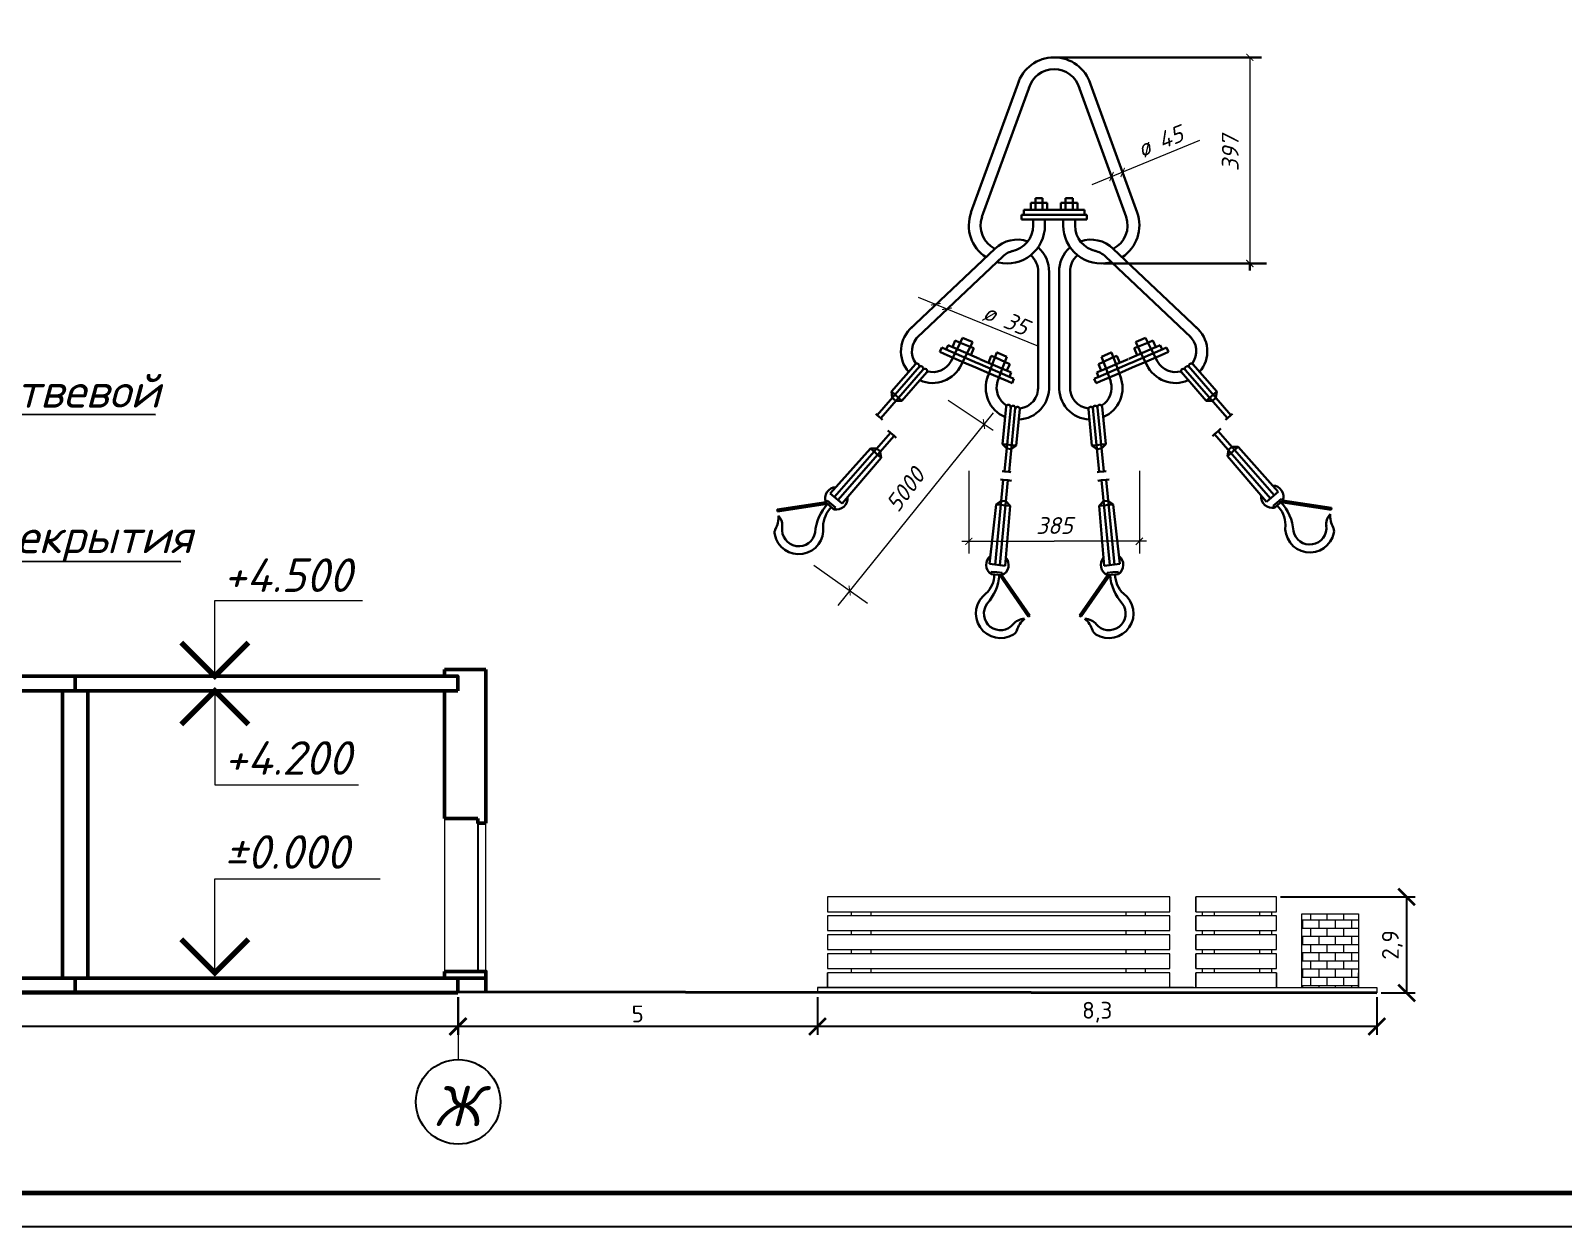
# Model space of a CAD drawing. Header units: millimetres. Extents: x 302528 to 620428, y -80391 to 59551.
# Drawn here: x 394583 to 417417, y 151 to 17963 of the extents above; entities that cross this region are included whole.
import ezdxf
from ezdxf.enums import TextEntityAlignment as Align

# ---------------------------------------------------------------- set-up
doc = ezdxf.new("R2010")
doc.units = ezdxf.units.MM
doc.header["$MEASUREMENT"] = 0
doc.linetypes.add('CENTER2', pattern=[28.575, 19.05, -3.175, 3.175, -3.175])
for name, color, linetype, lineweight in [('0.3', 5, 'Continuous', 30), ('0.5', 7, 'Continuous', 50), ('Плита', 30, 'Continuous', 50), ('Стена', 150, 'Continuous', 50), ('Экспликация', 7, 'Continuous', 15)]:
    doc.layers.add(name, color=color, linetype=linetype, lineweight=lineweight)
for name, color, linetype in [('1оси-мое', 1, 'CENTER2'), ('РАМКА', 7, 'Continuous'), ('Рамка и штамп', 194, 'Continuous')]:
    doc.layers.add(name, color=color, linetype=linetype)
doc.styles.get("Standard").update_dxf_attribs({"font": 'isocpeui.ttf', "height": 300})
doc.styles.add('Италик', font='isocpeui.ttf')
doc.dimstyles.new('1-100', dxfattribs={"dimscale": 100, "dimtxt": 3, "dimasz": 2.5, "dimexe": 1.25, "dimexo": 0.625, "dimtad": 1, "dimdec": 0, "dimrnd": 5, "dimtxsty": 'Standard', "dimblk": 'ARCHTICK', "dimcen": 2.5, "dimadec": 0, "dimazin": 0, "dimtfac": 1, "dimtdec": 0, "dimtmove": 1, "dimatfit": 2, "dimfxl": 1, "dimarcsym": 0})

# ---------------------------------------------------------------- blocks, each defined once
blk = doc.blocks.new('_ArchTick')
at = {"color": 0, "const_width": 0.15}
blk.add_lwpolyline([(-0.5, -0.5), (0.5, 0.5)], dxfattribs=at)
blk = doc.blocks.new('*D349')
at = {"color": 0, "linetype": 'ByBlock', "lineweight": -2, "transparency": 16777216}
for p, q in [((459371, 8131), (459371, 7077)), ((463586, 8131), (463586, 7077)), ((459371, 7202), (463586, 7202))]:
    blk.add_line(p, q, dxfattribs=at)
at = {"layer": 'Defpoints', "color": 0, "linetype": 'ByBlock', "lineweight": 9, "transparency": 16777216}
for p in [(459371, 8193), (463586, 8193), (463586, 7202)]:
    blk.add_point(p, dxfattribs=at)
at = {"color": 0, "linetype": 'ByBlock', "lineweight": -2, "transparency": 16777216, "xscale": 250, "yscale": 250, "zscale": 250, "rotation": 180}
blk.add_blockref('_ArchTick', (459371, 7202), dxfattribs=at)
at = {"color": 0, "linetype": 'ByBlock', "lineweight": -2, "transparency": 16777216, "xscale": 250, "yscale": 250, "zscale": 250}
blk.add_blockref('_ArchTick', (463586, 7202), dxfattribs=at)
at = {"color": 0, "linetype": 'ByBlock', "lineweight": 9, "transparency": 16777216, "insert": (461478, 7390), "char_height": 300, "width": 317899.44, "attachment_point": 5, "style": 'Италик'}
blk.add_mtext('{\\H0.83333x;не менее 2000}', dxfattribs=at)
blk = doc.blocks.new('*D379')
at = {"color": 0, "lineweight": -2, "transparency": 16777216}
for p, q in [((413204, 5059), (415207, 5059)), ((415082, 5059), (415082, 3628)), ((414701, 3628), (415207, 3628))]:
    blk.add_line(p, q, dxfattribs=at)
at = {"layer": 'Defpoints', "color": 0, "lineweight": 9, "transparency": 16777216}
for p in [(413141, 5059), (414638, 3628), (415082, 3628)]:
    blk.add_point(p, dxfattribs=at)
at = {"color": 0, "lineweight": -2, "transparency": 16777216, "xscale": 250, "yscale": 250, "zscale": 250}
for p, rotation in [((415082, 5059), 90), ((415082, 3628), 270)]:
    blk.add_blockref('_ArchTick', p, dxfattribs=dict(at, rotation=rotation))
at = {"color": 0, "lineweight": 9, "transparency": 16777216, "insert": (414869, 4344), "char_height": 300, "attachment_point": 5, "rotation": 90, "style": 'Италик'}
blk.add_mtext('{\\fISOCPEUR|b0|i0|c204|p34;\\H0.83333x;2,9}', dxfattribs=at)
blk = doc.blocks.new('*D380')
at = {"color": 0, "lineweight": -2, "transparency": 16777216}
for p, q in [((406306, 3566), (406306, 3003)), ((414638, 3566), (414638, 3003)), ((414638, 3128), (406306, 3128))]:
    blk.add_line(p, q, dxfattribs=at)
at = {"layer": 'Defpoints', "color": 0, "lineweight": 9, "transparency": 16777216}
for p in [(406306, 3628), (414638, 3628), (406306, 3128)]:
    blk.add_point(p, dxfattribs=at)
at = {"color": 0, "lineweight": -2, "transparency": 16777216, "xscale": 250, "yscale": 250, "zscale": 250, "rotation": 180}
blk.add_blockref('_ArchTick', (406306, 3128), dxfattribs=at)
at = {"color": 0, "lineweight": -2, "transparency": 16777216, "xscale": 250, "yscale": 250, "zscale": 250}
blk.add_blockref('_ArchTick', (414638, 3128), dxfattribs=at)
at = {"color": 0, "lineweight": 9, "transparency": 16777216, "insert": (410472, 3341), "char_height": 300, "attachment_point": 5, "style": 'Италик'}
blk.add_mtext('{\\fISOCPEUR|b0|i0|c204|p34;\\H0.83333x;8,3}', dxfattribs=at)
blk = doc.blocks.new('*D381')
at = {"color": 0, "lineweight": -2, "transparency": 16777216}
for p, q in [((400946, 3566), (400946, 3003)), ((406306, 3566), (406306, 3003)), ((406306, 3128), (400946, 3128))]:
    blk.add_line(p, q, dxfattribs=at)
at = {"layer": 'Defpoints', "color": 0, "lineweight": 9, "transparency": 16777216}
for p in [(400946, 3628), (406306, 3628), (400946, 3128)]:
    blk.add_point(p, dxfattribs=at)
at = {"color": 0, "lineweight": -2, "transparency": 16777216, "xscale": 250, "yscale": 250, "zscale": 250, "rotation": 180}
blk.add_blockref('_ArchTick', (400946, 3128), dxfattribs=at)
at = {"color": 0, "lineweight": -2, "transparency": 16777216, "xscale": 250, "yscale": 250, "zscale": 250}
blk.add_blockref('_ArchTick', (406306, 3128), dxfattribs=at)
at = {"color": 0, "lineweight": 9, "transparency": 16777216, "insert": (403626, 3316), "char_height": 300, "attachment_point": 5, "style": 'Италик'}
blk.add_mtext('{\\fISOCPEUR|b0|i0|c204|p34;\\H0.83333x;5}', dxfattribs=at)
blk = doc.blocks.new('*D382')
at = {"color": 0, "lineweight": -2, "transparency": 16777216}
for p, q in [((386253, 3441), (386253, 3003)), ((400953, 3566), (400953, 3003)), ((400953, 3128), (386253, 3128))]:
    blk.add_line(p, q, dxfattribs=at)
at = {"layer": 'Defpoints', "color": 0, "lineweight": 9, "transparency": 16777216}
for p in [(386253, 3503), (400953, 3628), (386253, 3128)]:
    blk.add_point(p, dxfattribs=at)
at = {"color": 0, "lineweight": -2, "transparency": 16777216, "xscale": 250, "yscale": 250, "zscale": 250, "rotation": 180}
blk.add_blockref('_ArchTick', (386253, 3128), dxfattribs=at)
at = {"color": 0, "lineweight": -2, "transparency": 16777216, "xscale": 250, "yscale": 250, "zscale": 250}
blk.add_blockref('_ArchTick', (400953, 3128), dxfattribs=at)
at = {"color": 0, "lineweight": 9, "transparency": 16777216, "insert": (393603, 3341), "char_height": 300, "attachment_point": 5, "style": 'Италик'}
blk.add_mtext('{\\fISOCPEUR|b0|i0|c204|p34;\\H0.83333x;15,6}', dxfattribs=at)

msp = doc.modelspace()

# ---------------------------------------------------------------- hatches: boundary and pattern name
at = {"lineweight": 15, "ltscale": 100}
h = msp.add_hatch(dxfattribs=at)
h.set_pattern_fill('AR-B816', scale=0.6)
h.set_pattern_definition([(0, (-92311.27, 1291947.65), (0, 121.92), []), (90, (-92311.27, 1291947.65), (-121.92, 121.92), [121.92, -121.92])])
h.paths.add_polyline_path([(413523.243, 4807.645), (414363.243, 4807.645), (414363.243, 3707.645), (413523.243, 3707.645)])

# ---------------------------------------------------------------- linework, layer by layer
for p, q in [((396444.908, 12240.607), (391425.504, 12255.078)), ((396818.077, 10052.253), (390401.182, 10053.699))]:
    msp.add_line(p, q)
for p, q in [((411941.483, 4838.697), (411941.483, 5058.697)), ((413523.243, 3707.645), (413523.243, 4807.645)), ((413523.243, 3707.645), (413523.243, 4807.645)), ((413523.243, 4807.645), (413783.243, 4807.645)), ((413523.243, 4807.645), (414363.243, 4807.645)), ((414363.243, 4807.645), (414363.243, 3707.645)), ((411941.483, 4555.934), (411941.483, 4775.934)), ((411941.483, 4273.171), (411941.483, 4493.171)), ((411941.483, 3990.408), (411941.483, 4210.408)), ((406455.611, 3707.645), (406455.611, 3927.645)), ((411555.611, 3927.645), (406455.611, 3927.645)), ((411555.611, 3707.645), (411555.611, 3927.645)), ((411555.611, 3707.645), (411555.611, 3927.645)), ((411941.483, 3707.645), (411941.483, 3927.645)), ((413141.483, 3927.645), (413141.483, 3707.645)), ((414363.243, 3707.645), (414363.243, 3927.645)), ((411905.611, 3707.645), (406305.611, 3707.645)), ((406305.611, 3707.645), (406305.611, 3628.446)), ((406305.611, 3707.645), (406605.611, 3707.645)), ((406305.611, 3707.645), (406605.611, 3707.645)), ((406605.611, 3707.645), (411705.611, 3707.645)), ((408105.611, 3707.645), (408805.611, 3707.645)), ((409964.857, 3707.645), (410264.857, 3707.645)), ((411705.611, 3707.645), (412405.611, 3707.645)), ((412405.611, 3707.645), (413605.611, 3707.645)), ((413605.611, 3707.645), (414638.256, 3707.645)), ((414363.243, 3707.645), (414363.243, 3773.645)), ((414638.256, 3707.645), (414638.256, 3628.446))]:
    msp.add_line(p, q, dxfattribs=at)
at = {"lineweight": 40, "ltscale": 100}
msp.add_line((414638.256, 3628.446), (371368.795, 3670.564), dxfattribs=at)
at = {"color": 0, "lineweight": 9}
msp.add_line((400952.653, 3135.034), (400952.653, 2635.034), dxfattribs=at)
at = {"linetype": 'ByBlock', "lineweight": 9}
for points in [[(397327.182, 8348.446), (397327.182, 9475.606), (399527.608, 9475.606)], [(397327.182, 8128.446), (397327.182, 6728.446), (399468.117, 6728.446)], [(397327.182, 3928.446), (397327.182, 5328.446), (399791.404, 5328.446)]]:
    msp.add_lwpolyline(points, dxfattribs=at)
at = {"linetype": 'ByBlock', "lineweight": 9, "const_width": 80}
for points in [[(397827.182, 8848.446), (397327.182, 8348.446), (396827.182, 8848.446)], [(397827.182, 7628.446), (397327.182, 8128.446), (396827.182, 7628.446)], [(397827.182, 4428.446), (397327.182, 3928.446), (396827.182, 4428.446)]]:
    msp.add_lwpolyline(points, dxfattribs=at)
msp.add_lwpolyline([(401246.064, 6158.446), (401246.064, 3948.446)])
at = {"lineweight": 15, "ltscale": 100}
for points in [[(411555.611, 5058.697), (406455.611, 5058.697), (406455.611, 4838.697), (411555.611, 4838.697)], [(413141.483, 5058.697), (411941.483, 5058.697), (411941.483, 4838.697), (413141.483, 4838.697)], [(407099.76, 4775.934), (406812.25, 4775.934), (406812.25, 4838.697), (407099.76, 4838.697)], [(411189.18, 4775.934), (410901.67, 4775.934), (410901.67, 4838.697), (411189.18, 4838.697)], [(412214.616, 4775.934), (412039.368, 4775.934), (412039.368, 4838.697), (412214.616, 4838.697)], [(413069.735, 4775.934), (412894.487, 4775.934), (412894.487, 4838.697), (413069.735, 4838.697)], [(411555.611, 4775.934), (406455.611, 4775.934), (406455.611, 4555.934), (411555.611, 4555.934)], [(413141.483, 4775.934), (411941.483, 4775.934), (411941.483, 4555.934), (413141.483, 4555.934)], [(411555.611, 4493.171), (406455.611, 4493.171), (406455.611, 4273.171), (411555.611, 4273.171)], [(407099.76, 4493.171), (406812.25, 4493.171), (406812.25, 4555.934), (407099.76, 4555.934)], [(411189.18, 4493.171), (410901.67, 4493.171), (410901.67, 4555.934), (411189.18, 4555.934)], [(413141.483, 4493.171), (411941.483, 4493.171), (411941.483, 4273.171), (413141.483, 4273.171)], [(412214.616, 4493.171), (412039.368, 4493.171), (412039.368, 4555.934), (412214.616, 4555.934)], [(413069.735, 4493.171), (412894.487, 4493.171), (412894.487, 4555.934), (413069.735, 4555.934)], [(411555.611, 4210.408), (406455.611, 4210.408), (406455.611, 3990.408), (411555.611, 3990.408)], [(407099.76, 4210.408), (406812.25, 4210.408), (406812.25, 4273.171), (407099.76, 4273.171)], [(411189.18, 4210.408), (410901.67, 4210.408), (410901.67, 4273.171), (411189.18, 4273.171)], [(413141.483, 4210.408), (411941.483, 4210.408), (411941.483, 3990.408), (413141.483, 3990.408)], [(412214.616, 4210.408), (412039.368, 4210.408), (412039.368, 4273.171), (412214.616, 4273.171)], [(413069.735, 4210.408), (412894.487, 4210.408), (412894.487, 4273.171), (413069.735, 4273.171)], [(411555.611, 3927.645), (406455.611, 3927.645), (406455.611, 3707.645), (411555.611, 3707.645)], [(407099.76, 3927.645), (406812.25, 3927.645), (406812.25, 3990.408), (407099.76, 3990.408)], [(411189.18, 3927.645), (410901.67, 3927.645), (410901.67, 3990.408), (411189.18, 3990.408)], [(413141.483, 3927.645), (411941.483, 3927.645), (411941.483, 3707.645), (413141.483, 3707.645)], [(412214.616, 3927.645), (412039.368, 3927.645), (412039.368, 3990.408), (412214.616, 3990.408)], [(413069.735, 3927.645), (412894.487, 3927.645), (412894.487, 3990.408), (413069.735, 3990.408)]]:
    msp.add_lwpolyline(points, close=True, dxfattribs=at)
at = {"layer": '0.3', "color": 0, "lineweight": 30}
for p, q in [((412641.019, 17565.482), (409830.053, 17565.482)), ((412641.019, 17565.482), (412922.269, 17565.482)), ((412641.019, 14495.075), (410567.215, 14495.075)), ((412641.019, 14495.075), (412992.582, 14495.075)), ((412746.488, 14495.075), (412746.488, 14389.606)), ((407195.107, 12236.836), (407174.377, 12254.923)), ((407195.107, 12236.836), (407247.271, 12191.325)), ((407247.271, 12191.325), (407274.47, 12167.594)), ((412412.835, 12191.325), (412385.636, 12167.594)), ((412464.998, 12236.836), (412412.835, 12191.325)), ((412464.998, 12236.836), (412485.728, 12254.923)), ((407392.821, 11973.611), (407352.079, 12009.158)), ((407392.821, 11973.611), (407444.984, 11928.1)), ((407444.984, 11928.1), (407478.157, 11899.157)), ((412220.938, 11953.293), (412187.765, 11924.351)), ((412273.102, 11998.805), (412220.938, 11953.293)), ((412273.102, 11998.805), (412313.844, 12034.352)), ((409073.497, 11271.29), (409029.679, 11275.539)), ((409090.6, 11396.635), (409054.672, 11400.119)), ((409142.4, 11264.607), (409073.497, 11271.29)), ((409159.503, 11389.953), (409090.6, 11396.635)), ((409142.4, 11264.607), (409196.217, 11259.388)), ((409159.503, 11389.953), (409186.886, 11387.297)), ((410500.603, 11389.953), (410473.22, 11387.297)), ((410536.236, 11264.607), (410482.419, 11259.388)), ((410500.603, 11389.953), (410569.506, 11396.635)), ((410536.236, 11264.607), (410605.139, 11271.29)), ((410569.506, 11396.635), (410605.434, 11400.119)), ((410605.139, 11271.29), (410648.958, 11275.539))]:
    msp.add_line(p, q, dxfattribs=at)
at = {"layer": '0.3', "color": 0, "lineweight": 20}
for p, q in [((412746.488, 17565.482), (412746.488, 14495.075)), ((410395.493, 15671.084), (412003.253, 16329.466)), ((411234.786, 16302.028), (411186.098, 16080.593)), ((407804.472, 13990.906), (409574.724, 13273.851)), ((408959.244, 13759.796), (408758.312, 13643.813)), ((408249.481, 12461.134), (408923.485, 12010.277)), ((408921.283, 12272.139), (406607.247, 9397.571)), ((408559.951, 11404.062), (408559.951, 10174.456)), ((411100.155, 11404.062), (411100.155, 10174.456)), ((408454.482, 10356.416), (409830.053, 10356.416)), ((411205.624, 10356.416), (409830.053, 10356.416)), ((406251.297, 10002.501), (407050.54, 9434.846))]:
    msp.add_line(p, q, dxfattribs=at)
at = {"layer": '0.5', "color": 0, "lineweight": 30}
for p, q in [((408591.902, 15255.877), (409308.276, 17220.342)), ((408755.36, 15190.57), (409472.771, 17157.879)), ((410904.746, 15190.57), (410187.335, 17157.879)), ((411068.204, 15255.877), (410351.83, 17220.342)), ((409482.988, 15362.237), (409482.988, 15397.394)), ((409482.988, 15397.394), (409729.061, 15397.394)), ((409482.988, 15291.925), (409482.988, 15362.237)), ((409518.144, 15397.394), (409693.905, 15397.394)), ((409553.301, 15397.394), (409553.301, 15467.706)), ((409658.749, 15467.706), (409553.301, 15467.706)), ((409553.301, 15397.394), (409553.301, 15291.925)), ((409658.749, 15397.394), (409658.749, 15467.706)), ((409658.749, 15397.394), (409658.749, 15291.925)), ((409729.061, 15397.394), (409729.061, 15291.925)), ((410177.118, 15397.394), (409931.045, 15397.394)), ((409931.045, 15397.394), (409931.045, 15291.925)), ((410141.962, 15397.394), (409966.201, 15397.394)), ((410001.357, 15467.706), (410106.805, 15467.706)), ((410001.357, 15397.394), (410001.357, 15467.706)), ((410001.357, 15397.394), (410001.357, 15291.925)), ((410106.805, 15397.394), (410106.805, 15467.706)), ((410106.805, 15397.394), (410106.805, 15291.925)), ((410177.118, 15362.237), (410177.118, 15397.394)), ((410177.118, 15291.925), (410177.118, 15362.237)), ((409342.363, 15221.612), (409830.053, 15221.612)), ((409342.363, 15186.456), (409342.363, 15221.612)), ((409342.363, 15186.456), (409342.363, 15151.3)), ((409342.363, 15151.3), (409518.144, 15151.3)), ((409377.519, 15291.925), (409830.053, 15291.925)), ((409377.519, 15291.925), (409377.519, 15256.769)), ((409377.519, 15256.769), (409377.519, 15221.612)), ((409518.144, 15151.3), (409830.053, 15151.3)), ((409518.144, 15061.03), (409518.144, 15151.3)), ((409693.905, 15061.03), (409693.905, 15151.3)), ((410282.587, 15291.925), (409830.053, 15291.925)), ((410317.743, 15221.612), (409830.053, 15221.612)), ((410141.962, 15151.3), (409830.053, 15151.3)), ((409966.201, 15061.03), (409966.201, 15151.3)), ((410141.962, 15061.03), (410141.962, 15151.3)), ((410317.743, 15151.3), (410141.962, 15151.3)), ((410282.587, 15291.925), (410282.587, 15256.769)), ((410282.587, 15256.769), (410282.587, 15221.612)), ((410317.743, 15186.456), (410317.743, 15221.612)), ((410317.743, 15186.456), (410317.743, 15151.3)), ((408949.247, 14712.49), (407676.54, 13509.864)), ((410710.859, 14712.49), (411983.566, 13509.864)), ((409064.437, 14597.228), (407792.964, 13395.768)), ((409002.184, 14507.946), (408976.897, 14514.509)), ((410595.669, 14597.228), (411867.142, 13395.768)), ((410657.922, 14507.946), (410683.209, 14514.509)), ((409592.366, 14369.629), (409591.705, 12620.301)), ((409755.255, 14365.007), (409754.593, 12613.981)), ((409904.851, 14365.007), (409905.513, 12613.981)), ((410067.74, 14369.629), (410068.401, 12620.301)), ((408249.859, 13277.641), (408219.877, 13214.007)), ((408314.325, 13249.571), (408249.859, 13277.641)), ((408356.969, 13347.505), (408314.325, 13249.571)), ((408314.325, 13249.571), (408319.726, 13247.219)), ((408319.726, 13247.219), (408716.368, 13074.51)), ((408421.435, 13319.435), (408356.969, 13347.505)), ((408390.496, 13228.498), (408466.149, 13388.834)), ((408421.435, 13319.435), (408570.919, 13260.275)), ((408608.355, 13327.527), (408466.149, 13388.834)), ((408531.567, 13149.636), (408614.294, 13324.966)), ((408570.919, 13260.275), (408635.386, 13232.204)), ((408608.355, 13327.527), (408614.294, 13324.966)), ((411340.379, 13247.219), (410943.738, 13074.51)), ((411089.186, 13260.275), (411024.72, 13232.204)), ((411051.75, 13327.527), (411045.812, 13324.966)), ((411128.539, 13149.636), (411045.812, 13324.966)), ((411051.75, 13327.527), (411193.957, 13388.834)), ((411238.671, 13319.435), (411089.186, 13260.275)), ((411269.61, 13228.498), (411193.957, 13388.834)), ((411238.671, 13319.435), (411303.137, 13347.505)), ((411303.137, 13347.505), (411345.781, 13249.571)), ((411345.781, 13249.571), (411340.379, 13247.219)), ((411345.781, 13249.571), (411410.247, 13277.641)), ((411410.247, 13277.641), (411440.229, 13214.007)), ((408155.41, 13242.078), (408125.445, 13178.48)), ((408189.912, 13150.41), (408125.445, 13178.48)), ((408219.877, 13214.007), (408155.41, 13242.078)), ((408461.856, 13031.997), (408189.912, 13150.41)), ((408210.683, 13218.01), (408690.479, 13009.093)), ((408292.038, 13034.915), (408391.134, 13229.753)), ((408433.109, 12956.053), (408532.205, 13150.892)), ((408664.605, 12943.715), (408461.856, 13031.997)), ((408635.386, 13232.204), (408590.572, 13129.285)), ((409122.053, 12901.322), (408724.168, 13071.147)), ((408894.424, 13120.528), (408850.359, 13017.286)), ((408959.093, 13092.927), (408894.424, 13120.528)), ((408905.665, 12988.356), (408976.351, 13168.877)), ((409104.734, 13024.853), (408959.093, 13092.927)), ((408982.29, 13166.317), (408976.351, 13168.877)), ((408982.29, 13166.317), (409124.497, 13105.01)), ((409059.856, 12939.926), (409124.497, 13105.01)), ((409104.734, 13024.853), (409169.403, 12997.251)), ((410555.371, 13024.853), (410490.703, 12997.251)), ((410677.816, 13166.317), (410535.609, 13105.01)), ((410600.25, 12939.926), (410535.609, 13105.01)), ((410538.053, 12901.322), (410935.938, 13071.147)), ((410555.371, 13024.853), (410701.013, 13092.927)), ((410677.816, 13166.317), (410683.755, 13168.877)), ((410754.44, 12988.356), (410683.755, 13168.877)), ((410701.013, 13092.927), (410765.681, 13120.528)), ((410765.681, 13120.528), (410809.747, 13017.286)), ((411449.423, 13218.01), (410969.627, 13009.093)), ((410995.501, 12943.715), (411198.25, 13031.997)), ((411024.72, 13232.204), (411069.534, 13129.285)), ((411226.997, 12956.053), (411127.901, 13150.892)), ((411198.25, 13031.997), (411470.194, 13150.41)), ((411368.068, 13034.915), (411268.971, 13229.753)), ((411440.229, 13214.007), (411504.695, 13242.078)), ((411470.194, 13150.41), (411534.66, 13178.48)), ((411504.695, 13242.078), (411534.66, 13178.48)), ((407824.559, 12958.284), (407195.107, 12236.836)), ((407876.722, 12912.773), (407247.271, 12191.325)), ((407765.311, 12995.574), (407407.352, 12585.298)), ((407934.369, 12873.546), (407563.791, 12448.807)), ((408664.605, 12943.715), (408867.989, 12856.907)), ((409175.679, 12801.985), (408694.378, 13007.413)), ((408832.507, 12783.866), (408906.14, 12989.682)), ((408867.989, 12856.907), (409140.787, 12740.472)), ((408986.698, 12735.436), (409060.33, 12941.252)), ((409127.471, 12899.01), (409122.053, 12901.322)), ((409169.403, 12997.251), (409127.471, 12899.01)), ((409127.471, 12899.01), (409192.14, 12871.408)), ((409192.14, 12871.408), (409166.456, 12805.921)), ((409166.456, 12805.921), (409231.124, 12778.32)), ((410493.65, 12805.921), (410428.982, 12778.32)), ((410532.634, 12899.01), (410467.966, 12871.408)), ((410467.966, 12871.408), (410493.65, 12805.921)), ((410484.427, 12801.985), (410965.728, 13007.413)), ((410490.703, 12997.251), (410532.634, 12899.01)), ((410792.116, 12856.907), (410519.319, 12740.472)), ((410532.634, 12899.01), (410538.053, 12901.322)), ((410673.408, 12735.436), (410599.776, 12941.252)), ((410827.599, 12783.866), (410753.966, 12989.682)), ((410995.501, 12943.715), (410792.116, 12856.907)), ((411725.737, 12873.546), (412096.315, 12448.807)), ((411783.384, 12912.773), (412412.835, 12191.325)), ((411835.547, 12958.284), (412464.998, 12236.836)), ((411894.795, 12995.574), (412252.754, 12585.298)), ((407407.352, 12585.298), (407563.791, 12448.807)), ((407419.757, 12494.319), (407407.352, 12585.298)), ((409140.787, 12740.472), (409205.455, 12712.87)), ((409231.124, 12778.32), (409205.455, 12712.87)), ((410428.982, 12778.32), (410454.651, 12712.87)), ((410519.319, 12740.472), (410454.651, 12712.87)), ((412252.754, 12585.298), (412096.315, 12448.807)), ((412240.349, 12494.319), (412252.754, 12585.298)), ((407471.92, 12448.807), (407419.757, 12494.319)), ((407563.791, 12448.807), (407471.92, 12448.807)), ((409114.921, 12364.59), (409060.511, 11803.547)), ((409183.019, 12349.607), (409090.6, 11396.635)), ((409251.922, 12342.925), (409159.503, 11389.953)), ((410408.184, 12342.925), (410500.603, 11389.953)), ((410477.087, 12349.607), (410569.506, 11396.635)), ((410545.185, 12364.59), (410599.595, 11803.547)), ((412096.315, 12448.807), (412188.186, 12448.807)), ((412188.186, 12448.807), (412240.349, 12494.319)), ((409319.711, 12325.447), (409267.154, 11783.507)), ((410340.395, 12325.447), (410392.952, 11783.507)), ((407392.821, 11973.611), (406557.609, 11016.33)), ((407444.984, 11928.1), (406609.772, 10970.818)), ((412220.938, 11953.293), (413056.15, 10996.012)), ((412273.102, 11998.805), (413108.314, 11041.524)), ((407095.266, 11737.442), (406495.778, 11070.277)), ((407187.086, 11737.808), (407095.266, 11737.442)), ((407095.266, 11737.442), (407252.182, 11601.5)), ((407239.409, 11692.479), (407187.086, 11737.808)), ((407252.182, 11601.5), (407239.409, 11692.479)), ((409060.511, 11803.547), (409123.584, 11736.748)), ((409267.154, 11783.507), (409060.511, 11803.547)), ((409123.584, 11736.748), (409192.487, 11730.065)), ((409192.487, 11730.065), (409267.154, 11783.507)), ((410392.952, 11783.507), (410599.595, 11803.547)), ((410467.619, 11730.065), (410392.952, 11783.507)), ((410536.522, 11736.748), (410467.619, 11730.065)), ((410599.595, 11803.547), (410536.522, 11736.748)), ((412570.657, 11762.636), (412413.74, 11626.694)), ((412413.74, 11626.694), (412426.514, 11717.673)), ((412426.514, 11717.673), (412478.836, 11763.002)), ((412478.836, 11763.002), (412570.657, 11762.636)), ((412570.657, 11762.636), (413170.145, 11095.471)), ((407251.336, 11601.274), (406673.808, 10919.474)), ((412414.587, 11626.468), (412992.115, 10944.668)), ((409073.497, 11271.29), (408950.868, 10006.802)), ((409142.4, 11264.607), (409019.771, 10000.12)), ((410536.236, 11264.607), (410658.865, 10000.12)), ((410605.139, 11271.29), (410727.769, 10006.802)), ((406427.428, 10938.155), (406450.541, 10964.645)), ((406450.541, 10964.645), (406511.811, 10911.189)), ((406495.778, 11070.277), (406673.808, 10919.474)), ((413170.145, 11095.471), (412992.115, 10944.668)), ((413238.494, 10963.349), (413115.955, 10856.435)), ((413215.381, 10989.839), (413154.112, 10936.383)), ((413238.494, 10963.349), (413215.381, 10989.839)), ((413238.494, 10963.349), (413962.506, 10853.746)), ((406427.428, 10938.155), (405703.417, 10828.552)), ((405707.736, 10800.02), (405703.417, 10828.552)), ((406455.934, 10913.284), (405707.736, 10800.02)), ((406427.428, 10938.155), (406549.967, 10831.241)), ((406573.08, 10857.732), (406511.811, 10911.189)), ((406549.967, 10831.241), (406573.08, 10857.732)), ((408968.811, 10906.111), (408869.573, 10018.112)), ((408968.394, 10906.882), (409043.314, 10960.054)), ((409174.966, 10886.118), (408968.394, 10906.882)), ((409043.314, 10960.054), (409112.194, 10953.131)), ((409174.966, 10886.118), (409101.445, 9992.199)), ((409112.194, 10953.131), (409174.966, 10886.118)), ((410566.443, 10953.131), (410503.67, 10886.118)), ((410503.67, 10886.118), (410710.242, 10906.882)), ((410503.67, 10886.118), (410577.191, 9992.199)), ((410635.322, 10960.054), (410566.443, 10953.131)), ((410710.242, 10906.882), (410635.322, 10960.054)), ((410709.826, 10906.111), (410809.064, 10018.112)), ((413092.842, 10882.926), (413154.112, 10936.383)), ((413115.955, 10856.435), (413092.842, 10882.926)), ((413209.988, 10938.477), (413958.186, 10825.214)), ((413958.186, 10825.214), (413962.506, 10853.746)), ((409101.445, 9992.199), (408869.573, 10018.112)), ((408890.44, 9867.494), (408893.834, 9902.486)), ((409052.304, 9851.796), (408890.44, 9867.494)), ((408893.834, 9902.486), (408974.766, 9894.637)), ((409055.698, 9886.788), (408974.766, 9894.637)), ((409014.65, 9855.448), (409445.963, 9233.677)), ((409052.304, 9851.796), (409055.698, 9886.788)), ((409052.304, 9851.796), (409469.674, 9250.125)), ((410626.332, 9851.796), (410208.962, 9250.125)), ((410663.986, 9855.448), (410232.674, 9233.677)), ((410577.191, 9992.199), (410809.064, 10018.112)), ((410622.939, 9886.788), (410703.871, 9894.637)), ((410626.332, 9851.796), (410622.939, 9886.788)), ((410626.332, 9851.796), (410788.196, 9867.494)), ((410784.803, 9902.486), (410703.871, 9894.637)), ((410788.196, 9867.494), (410784.803, 9902.486)), ((409445.963, 9233.677), (409469.674, 9250.125)), ((410232.674, 9233.677), (410208.962, 9250.125))]:
    msp.add_line(p, q, dxfattribs=at)
for centre, radius, start, end in [((409830.053, 16998.505), 566.977, 17.0372863, 162.9627137), ((409830.053, 16998.505), 566.977, 17.0372863, 162.9627137), ((409830.053, 16998.505), 391.216, 16.0300324, 163.9699676), ((409830.053, 16998.505), 391.216, 16.0300324, 163.9699676), ((409126.928, 15061.03), 566.977, 159.976597, 236.7680178), ((409126.928, 15061.03), 391.216, 160.7671436, 242.9880326), ((410533.178, 15061.03), 391.216, 297.0119674, 19.2328564), ((410533.178, 15061.03), 566.977, 303.2319822, 20.023403), ((409283.124, 14378.404), 472.321, 70.794574, 134.9820588), ((409126.928, 15061.03), 566.977, 257.2900455, 0), ((409126.928, 15061.03), 391.216, 281.3580478, 0), ((410533.178, 15061.03), 566.977, 180, 282.7099545), ((410533.178, 15061.03), 391.216, 180, 258.6419522), ((410376.982, 14378.404), 472.321, 45.0179412, 109.205426), ((409283.124, 14378.404), 309.367, 100.9530456, 134.9820588), ((409283.124, 14378.404), 309.367, 358.374593, 50.5310931), ((409283.124, 14378.404), 472.321, 358.374593, 49.229248), ((410376.982, 14378.404), 472.321, 130.770752, 181.625407), ((410376.982, 14378.404), 309.367, 129.4689069, 181.625407), ((410376.982, 14378.404), 309.367, 45.0179412, 79.0469544), ((408020.834, 13186.524), 472.321, 129.9589358, 220.740213), ((411639.272, 13186.524), 472.321, 319.259787, 50.0410642), ((408020.834, 13186.524), 309.367, 129.3165812, 216.9534744), ((411639.272, 13186.524), 309.367, 323.0465256, 50.6834188), ((408020.834, 13186.524), 309.367, 254.703277, 330.7841106), ((411639.272, 13186.524), 309.367, 209.2158894, 285.296723), ((407787.346, 12968.181), 35.156, 308.8127745, 148.9789082), ((407846.594, 12930.891), 35.156, 308.8127745, 148.9789082), ((408020.834, 13186.524), 309.367, 229.2070644, 229.2950052), ((408020.834, 13186.524), 472.321, 246.2151375, 335.2895647), ((407904.24, 12891.664), 35.156, 308.8127745, 148.9789082), ((408020.834, 13186.524), 309.367, 242.1471373, 242.2361895), ((409283.124, 12642.33), 472.321, 158.0670872, 247.1415144), ((410376.982, 12642.33), 472.321, 292.8584856, 21.9329128), ((411639.272, 13186.524), 472.321, 204.7104353, 293.7848625), ((411755.865, 12891.664), 35.156, 31.0210918, 231.1872255), ((411813.512, 12930.891), 35.156, 31.0210918, 231.1872255), ((411639.272, 13186.524), 309.367, 297.7638105, 297.8528627), ((411872.76, 12968.181), 35.156, 31.0210918, 231.1872255), ((411639.272, 13186.524), 309.367, 310.7049948, 310.7929356), ((409283.124, 12642.33), 309.367, 162.5725412, 238.6533749), ((409283.124, 12642.33), 472.321, 272.6164388, 3.397716), ((409283.124, 12642.33), 309.367, 276.4031774, 4.0400706), ((409283.124, 12642.33), 309.367, 355.9166399, 4.0400706), ((409283.124, 12642.33), 472.321, 356.5589944, 3.397716), ((410376.982, 12642.33), 472.321, 176.602284, 267.3835612), ((410376.982, 12642.33), 309.367, 175.9599294, 263.5968226), ((410376.982, 12642.33), 309.367, 175.9599294, 184.0833601), ((410376.982, 12642.33), 309.367, 301.3466251, 17.4274588), ((409148.778, 12355.123), 35.156, 344.3777436, 184.5438774), ((409216.876, 12340.139), 35.156, 344.3777436, 184.5438774), ((409283.124, 12642.33), 309.367, 251.1204624, 251.2095146), ((409284.666, 12322.661), 35.156, 344.3777436, 184.5438774), ((409283.124, 12642.33), 309.367, 264.0616466, 264.1495875), ((409283.124, 12642.33), 309.367, 264.0616466, 264.1495875), ((410375.44, 12322.661), 35.156, 355.4561226, 195.6222564), ((410443.23, 12340.139), 35.156, 355.4561226, 195.6222564), ((410376.982, 12642.33), 309.367, 275.8504125, 275.9383534), ((410511.328, 12355.123), 35.156, 355.4561226, 195.6222564), ((410376.982, 12642.33), 309.367, 288.7904854, 288.8795376), ((410376.982, 12642.33), 309.367, 288.7904854, 288.8795376), ((406584.812, 10994.859), 167.287, 92.2614677, 199.8138292), ((406584.812, 10994.859), 167.287, 257.9778534, 5.530215), ((413081.111, 11020.053), 167.287, 174.469785, 282.0221466), ((413081.111, 11020.053), 167.287, 340.1861708, 87.7385323), ((405349.874, 10716.002), 373.334, 331.2420913, 3.146999), ((405554.891, 10584.393), 226.445, 351.9196344, 42.1988935), ((406026.415, 10531.177), 366.484, 145.9514136, 145.9794086), ((406972.241, 10435.74), 703.292, 137.2335317, 175.730857), ((406782.029, 10577.755), 391.98, 133.2677306, 180.1412474), ((412883.894, 10602.949), 391.98, 359.8587526, 46.7322694), ((412693.682, 10460.934), 703.292, 4.269143, 42.7664683), ((414111.032, 10609.587), 226.445, 137.8011065, 188.0803656), ((414316.049, 10741.196), 373.334, 176.853001, 208.7579087), ((413639.507, 10556.371), 366.484, 34.0205914, 34.0485864), ((405787.511, 10482.838), 122.656, 149.790169, 191.3219662), ((406026.415, 10531.177), 366.484, 191.4000237, 7.1494466), ((406026.415, 10531.177), 248.251, 172.063838, 350.0060061), ((413639.507, 10556.371), 366.484, 172.8505534, 348.5999763), ((413639.507, 10556.371), 248.251, 189.9939939, 7.936162), ((413878.412, 10508.032), 122.656, 348.6780338, 30.209831), ((408985.484, 10005.158), 167.287, 127.8264369, 235.3787984), ((408985.484, 10005.158), 167.287, 293.5428226, 41.0951841), ((410693.152, 10005.158), 167.287, 138.9048159, 246.4571774), ((410693.152, 10005.158), 167.287, 304.6212016, 52.1735631), ((408546.813, 9862.196), 391.98, 313.2154045, 0.0889212), ((408312.967, 9902.999), 703.292, 317.6257949, 356.1231201), ((411365.669, 9902.999), 703.292, 183.8768799, 222.3742051), ((411131.823, 9862.196), 391.98, 179.9110788, 226.7845955), ((409031.703, 9280.816), 366.484, 126.2072053, 301.9566282), ((409031.703, 9280.816), 248.251, 143.3506457, 321.2928138), ((410646.933, 9280.816), 366.484, 238.0433718, 53.7927947), ((410646.933, 9280.816), 248.251, 218.7071862, 36.6493543), ((409394.116, 8974.508), 226.445, 91.1577583, 141.4370174), ((409630.56, 8915.796), 373.334, 130.2096528, 162.1145606), ((409031.703, 9280.816), 366.484, 347.3772432, 347.4052383), ((410048.077, 8915.796), 373.334, 17.8854394, 49.7903472), ((410284.521, 8974.508), 226.445, 38.5629826, 88.8422417), ((410646.933, 9280.816), 366.484, 192.5947617, 192.6227568), ((409160.574, 9073.924), 122.656, 302.0346856, 343.5664828), ((410518.063, 9073.924), 122.656, 196.4335172, 237.9653144)]:
    msp.add_arc(centre, radius, start, end, dxfattribs=at)
at = {"layer": '1оси-мое', "color": 1, "linetype": 'ByBlock', "lineweight": -2}
msp.add_circle((400952.653, 2005.034), 630, dxfattribs=at)
at = {"layer": 'Плита'}
for points in [[(395246.064, 8128.446), (392846.064, 8128.446), (392846.064, 8348.446), (395246.064, 8348.446)], [(400946.064, 8128.446), (395246.064, 8128.446), (395246.064, 8348.446), (400946.064, 8348.446)], [(395246.064, 3628.446), (392846.064, 3628.446), (392846.064, 3848.446), (395246.064, 3848.446)], [(400946.064, 3628.446), (395246.064, 3628.446), (395246.064, 3848.446), (400946.064, 3848.446)]]:
    msp.add_lwpolyline(points, close=True, dxfattribs=at)
at = {"layer": 'РАМКА', "color": 0, "linetype": 'Continuous', "lineweight": 60}
msp.add_line((355663.234, 651.262), (437263.234, 651.262), dxfattribs=at)
at = {"layer": 'Рамка и штамп', "color": 7}
msp.add_lwpolyline([(353663.234, 151.262), (437763.234, 151.262), (437763.234, 59551.262), (353663.234, 59551.262)], close=True, dxfattribs=at)
at = {"layer": 'Стена'}
for p, q in [((395056.064, 3848.446), (395056.064, 8128.446)), ((395436.064, 3848.446), (395436.064, 8128.446))]:
    msp.add_line(p, q, dxfattribs=at)
for points in [[(400746.064, 8348.446), (400746.064, 8448.446)], [(400746.064, 8448.446), (401366.064, 8448.446)], [(401366.064, 8448.446), (401366.064, 6158.446)], [(401366.064, 8448.446), (401366.064, 8448.446)], [(400746.064, 6228.446), (400746.064, 8128.446)], [(400746.064, 6228.446), (401246.064, 6228.446)], [(401246.064, 6228.446), (401246.064, 6158.446), (401366.064, 6158.446)], [(400746.064, 3848.446), (400746.064, 3948.446)], [(400746.064, 3948.446), (401366.064, 3948.446)], [(401346.064, 3948.446), (401366.064, 3948.446), (401366.064, 3848.446)], [(401366.064, 3628.446), (401366.064, 3848.446), (400946.064, 3848.446)]]:
    msp.add_lwpolyline(points, dxfattribs=at)
at = {"layer": 'Стена', "lineweight": 9}
for points in [[(400746.064, 6228.446), (400746.064, 3948.446)], [(401366.064, 3948.446), (401366.064, 6258.446)]]:
    msp.add_lwpolyline(points, dxfattribs=at)

# ---------------------------------------------------------------- block references
at = {"layer": '0.3', "color": 0, "lineweight": 30}
for p, xscale, yscale, zscale, rotation in [((412746.488, 17565.482), 105.46875, 105.46875, 105.46875, 270), ((412746.488, 14495.075), 105.46875, 105.46875, 105.46875, 270), ((408785.213, 12101.641), 105.4687500000016, 105.4687500000016, 105.4687500000016, 233.0688863613092)]:
    msp.add_blockref('_ArchTick', p, dxfattribs=dict(at, xscale=xscale, yscale=yscale, zscale=zscale, rotation=rotation))
at = {"layer": '0.3', "color": 0, "lineweight": 25, "xscale": 105.4687500000007, "yscale": 105.4687500000007, "zscale": 105.4687500000007, "rotation": 202.2692158190255}
for p in [(410686.119, 15790.096), (410851.411, 15850.373)]:
    msp.add_blockref('_ArchTick', p, dxfattribs=at)
at = {"layer": '0.3', "color": 0, "lineweight": 20}
for p, xscale, yscale, zscale, rotation in [((408067.013, 13887.405), 105.4687500000004, 105.4687500000004, 105.4687500000004, 144.9820048837929), ((408233.021, 13820.162), 105.4687500000004, 105.4687500000004, 105.4687500000004, 144.9820048837929), ((408559.951, 10356.416), 105.46875, 105.46875, 105.46875, 180), ((411100.155, 10356.416), 105.46875, 105.46875, 105.46875, 180), ((406784.558, 9622.635), 105.4687500000016, 105.4687500000016, 105.4687500000016, 233.0688863613092)]:
    msp.add_blockref('_ArchTick', p, dxfattribs=dict(at, xscale=xscale, yscale=yscale, zscale=zscale, rotation=rotation))

# ---------------------------------------------------------------- texts
at = {"linetype": 'ByBlock', "lineweight": 9, "style": 'Италик'}
for s, p in [('+4.500', (399366.806, 9451.932)), ('+4.200', (399356.14, 6728.446)), ('%%p0.000', (399324.501, 5328.446))]:
    msp.add_text(s, height=500, dxfattribs=at).set_placement(p, align=Align.BOTTOM_RIGHT)
msp.add_text('Ж', height=600, dxfattribs=at).set_placement((400939.714, 1462.974), align=Align.BOTTOM_CENTER)
at = {"layer": '0.3', "color": 0, "linetype": 'Continuous', "lineweight": 20, "style": 'Италик'}
for s, rotation, p in [('о 45', 21.2608225, (411138.263, 16077.568)), ('397', 90, (412579.279, 15869.584)), ('о 35', 336.870632, (408758.881, 13677.632)), ('5000', 53.4055702, (407505.416, 10770.744))]:
    msp.add_text(s, height=250, rotation=rotation, dxfattribs=at).set_placement(p)
at = {"layer": '0.3', "color": 0, "linetype": 'Continuous', "lineweight": 25, "style": 'Италик'}
msp.add_text('385', height=250, dxfattribs=at).set_placement((409561.019, 10466.208))
at = {"layer": 'Экспликация', "color": 7, "lineweight": 15, "style": 'Италик'}
for s, p in [('четырехветвевой ', (391242.005, 12347.584)), ('Плита перекрытия', (391013.878, 10179.062))]:
    msp.add_text(s, height=500, dxfattribs=at).set_placement(p)

# ---------------------------------------------------------------- dimensions: what is measured, and where the dimension line sits
at = {"color": 0, "linetype": 'ByBlock', "lineweight": 9}
dim = msp.add_aligned_dim(p1=(459370.55, 8193.479), p2=(463585.574, 8193.479), distance=-991.362, text='{\\H0.83333x;не менее 2000}', dimstyle='1-100', override={"dimtxsty": 'Италик'}, dxfattribs=at)
dim.commit()
dim.dimension.update_dxf_attribs({"geometry": '*D349', "text_midpoint": (461478.062, 7389.711)})
at = {"color": 0, "lineweight": 9}
dim = msp.add_linear_dim(base=(415081.888, 3628.446), p1=(413141.483, 5058.697), p2=(414638.256, 3628.446), angle=90, text='{\\fISOCPEUR|b0|i0|c204|p34;\\H0.83333x;2,9}', dimstyle='1-100', override={"dimtxsty": 'Италик'}, dxfattribs=at)
dim.commit()
dim.dimension.update_dxf_attribs({"geometry": '*D379', "text_midpoint": (414869.388, 4343.571)})
for base, p1, p2, text, picture, middle in [((386253.106, 3128.446), (400952.653, 3628.446), (386253.106, 3503.446), '{\\fISOCPEUR|b0|i0|c204|p34;\\H0.83333x;15,6}', '*D382', (393602.879, 3340.945)), ((400946.064, 3128.446), (406305.611, 3628.446), (400946.064, 3628.446), '{\\fISOCPEUR|b0|i0|c204|p34;\\H0.83333x;5}', '*D381', (403625.837, 3315.945)), ((406305.611, 3128.446), (414638.256, 3628.446), (406305.611, 3628.446), '{\\fISOCPEUR|b0|i0|c204|p34;\\H0.83333x;8,3}', '*D380', (410471.934, 3340.945))]:
    dim = msp.add_linear_dim(base=base, p1=p1, p2=p2, text=text, dimstyle='1-100', override={"dimtxsty": 'Италик'}, dxfattribs=at)
    dim.commit()
    dim.dimension.update_dxf_attribs({"geometry": picture, "text_midpoint": middle})

doc.saveas('drawing.dxf')
